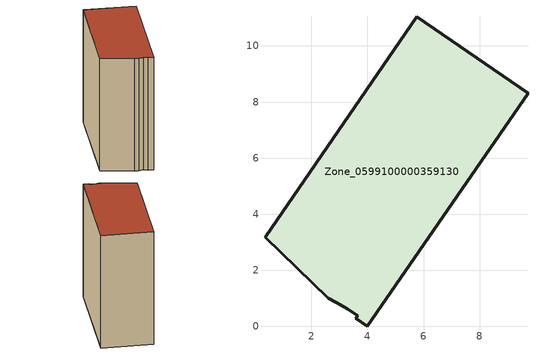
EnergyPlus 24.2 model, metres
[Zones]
Zone_0599100000359130
 floor ground (C_G): 0.35,3.18 5.76,11.05 9.72,8.32 3.99,0 3.58,0.29 3.65,0.39 3.28,0.63 2.9,0.85 2.6,1 z3.52
 wall outside (C_F): 2.9,0.85 3.28,0.63 3.65,0.39 3.58,0.29 3.99,0 9.72,8.32 5.76,11.05 0.35,3.18 2.6,1 2.9,0.85 z3.52:14.84
 roof outside (C_R): 0.35,3.18 2.6,1 2.9,0.85 3.28,0.63 3.65,0.39 3.58,0.29 3.99,0 9.72,8.32 5.76,11.05 z14.84
[BUILDING]
Pand.0599100000359130: North Axis=0; Terrain=City; Loads Convergence Tolerance Value=0.04; Temperature Convergence Tolerance Value=0.4; Solar Distribution=FullExterior; Maximum Number of Warmup Days=25; Minimum Number of Warmup Days=1
[Site:Location]
Rotterdam.The.Hague.AP_ZH_NLD Design_Conditions: Latitude=51.96; Longitude=4.45; Time Zone=1; Elevation=-4.5
[SITE:GROUNDTEMPERATURE:BUILDINGSURFACE]
18, 18, 18, 18, 18, 18, 18, 18, 18, 18, 18, 18
[MATERIAL] Thermal Absorptance=0.9; Solar Absorptance=0.7; Visible Absorptance=0.7
Name | Roughness | Thickness | Conductivity | Density | Specific Heat
G.TI.1992-2005 | MediumSmooth | 0.15 | 0.06 | 540 | 1210
F.TI.1992-2005 | Rough | 0.3 | 0.12 | 1920 | 840
R.TI.1992-2005 | MediumRough | 0.2 | 0.08 | 1500 | 1000
[CONSTRUCTION]
C_G: G.TI.1992-2005
C_F: F.TI.1992-2005
C_R: R.TI.1992-2005
[ZONE]
Zone_0599100000359130: Type=1; Multiplier=1; Ceiling Height=Autocalculate; Volume=Autocalculate; Floor Area=autocalculate; Part of Total Floor Area=Yes
[ZONEINFILTRATION:DESIGNFLOWRATE]
Infil_Zone_0599100000359130: Zone or ZoneList or Space or SpaceList=Zone_0599100000359130; Schedule=AlwaysOn; Design Flow Rate Calculation Method=Flow/Area; Flow Rate per Floor Area=0.0015; Constant Term Coefficient=1; Temperature Term Coefficient=0; Velocity Term Coefficient=0; Velocity Squared Term Coefficient=0
[HVACTEMPLATE:ZONE:IDEALLOADSAIRSYSTEM]
Zone_0599100000359130: Maximum Heating Supply Air Temperature=50; Minimum Cooling Supply Air Temperature=13; Maximum Heating Supply Air Humidity Ratio=0.0156; Minimum Cooling Supply Air Humidity Ratio=0.0077; Heating Limit=NoLimit; Cooling Limit=NoLimit; Dehumidification Control Type=ConstantSensibleHeatRatio; Cooling Sensible Heat Ratio=0.7; Dehumidification Setpoint=60; Humidification Control Type=None; Humidification Setpoint=30; Outdoor Air Method=None; Outdoor Air Flow Rate per Person=0.00944; Outdoor Air Flow Rate per Zone Floor Area=0; Outdoor Air Flow Rate per Zone=0; Demand Controlled Ventilation Type=None; Outdoor Air Economizer Type=NoEconomizer; Heat Recovery Type=None; Sensible Heat Recovery Effectiveness=0.7; Latent Heat Recovery Effectiveness=0.65
[ZONECONTROL:THERMOSTAT]
ThermostatControl_Zone_0599100000359130: Zone or ZoneList=Zone_0599100000359130; Control Type Schedule=DualSetpointControlType; Control 1=Thermostat_Zone_0599100000359130; Temperature Difference Between Cutout And Setpoint=0
[THERMOSTATSETPOINT:DUALSETPOINT]
Thermostat_Zone_0599100000359130: Heating Setpoint Temperature Schedule=HeatingSetpoint_Zone_0599100000359130; Cooling Setpoint Temperature Schedule=CoolingSetpoint_Zone_0599100000359130
[SCHEDULE:COMPACT]
HeatingSetpoint_Zone_0599100000359130: Through: 12/31, For: AllDays, Until: 24:00, 21
CoolingSetpoint_Zone_0599100000359130: Through: 12/31, For: AllDays, Until: 24:00, 24
DualSetpointControlType: Through: 12/31, For: AllDays, Until: 24:00, 4
AlwaysOn: Through: 12/31, For: AllDays, Until: 24:00, 1
